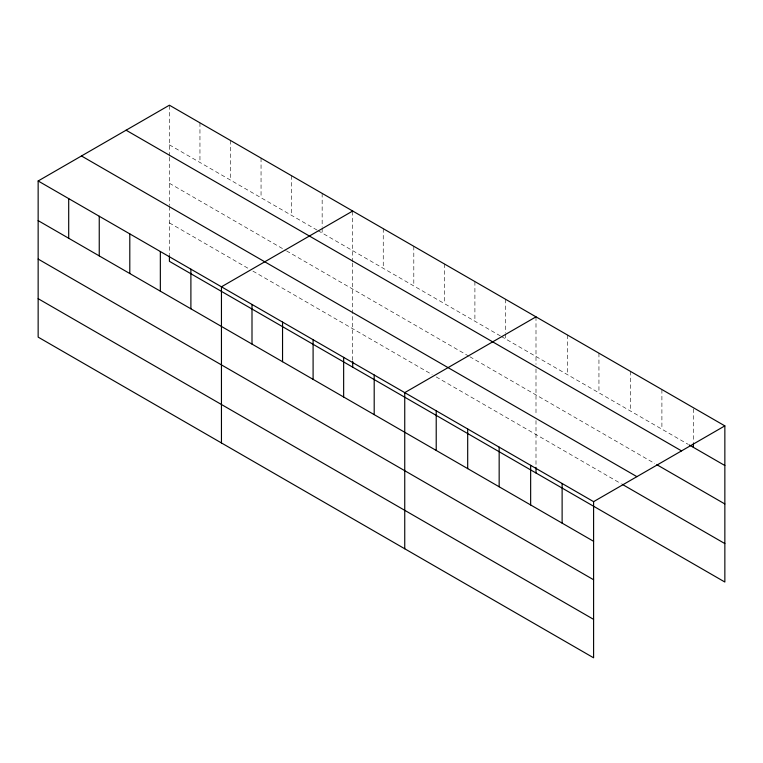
<?xml version="1.0" encoding="UTF-8"?>
<svg xmlns="http://www.w3.org/2000/svg" width="763" height="763" viewBox="0 0 763 763"><rect width="100%" height="100%" fill="white"/><g stroke="black" fill="none" stroke-linecap="round" stroke-linejoin="round"><path stroke-width="0.57" stroke-dasharray="3.81 2.86" d="M169.405 157.273L169.405 205.419M169.405 156.148L169.405 105.199M352.706 263.101L352.706 360.384M352.706 261.967L352.706 211.027M169.405 144.836L317.065 230.083M318.076 230.674L500.356 335.911M501.377 336.502L688.302 444.419M169.405 183.282L285.496 250.302M286.516 250.893L468.787 356.13M469.808 356.722L654.797 463.522M169.405 222.891L248.833 268.748M252.906 271.103L432.135 374.576M436.207 376.932L621.282 483.78M693.376 408.873L693.376 442.683M661.903 389.54L661.903 429.178M630.429 371.362L630.429 410.999M598.945 353.193L598.945 392.831M567.472 335.024L567.472 374.662M535.998 316.845L535.998 364.399M535.998 368.93L535.998 414.738M535.998 420.566L535.998 466.203M505.449 299.21L505.449 333.021M505.449 334.184L505.449 338.848M474.901 281.576L474.901 321.213M444.352 263.931L444.352 303.579M413.804 246.296L413.804 285.934M383.255 228.662L383.255 268.299M322.158 193.382L322.158 227.193M322.158 228.366L322.158 233.03M291.6 175.748L291.6 215.385M261.051 158.113L261.051 197.751M230.502 140.468L230.502 180.116M199.954 122.833L199.954 162.471M169.405 206.582L169.405 254.556"/><path stroke-width="1.14" d="M38.15 180.974L593.595 501.663L593.595 657.801L38.15 337.122L38.15 180.974L169.405 105.199L724.85 425.878L724.85 582.026L169.405 261.337L169.405 255.681M352.706 211.027L221.451 286.802L221.451 442.941M535.998 316.845L404.743 392.63L404.743 548.769M593.595 501.663L724.85 425.878M689.313 445.001L724.85 465.516M126.095 130.206L681.54 450.885M656.819 464.686L724.85 503.961M81.46 155.967L636.905 476.656M622.303 484.371L724.85 543.58M38.15 220.621L593.595 541.301M38.15 259.067L593.595 579.746M38.15 298.676L593.595 619.356M693.376 443.847L693.376 447.347M562.121 483.484L562.121 523.132M535.998 467.337L535.998 472.993M530.647 465.316L530.647 504.953M499.164 447.147L499.164 486.784M467.69 428.968L467.69 468.616M436.217 410.799L436.217 450.437M374.194 374.995L374.194 414.633M352.706 361.509L352.706 367.165M343.646 357.351L343.646 396.989M313.097 339.716L313.097 379.354M282.548 322.081L282.548 361.719M252 304.437L252 344.084M190.893 269.167L190.893 308.805M160.344 251.532L160.344 291.17M129.796 233.888L129.796 273.526M99.247 216.253L99.247 255.891M68.699 198.618L68.699 238.256"/></g></svg>
